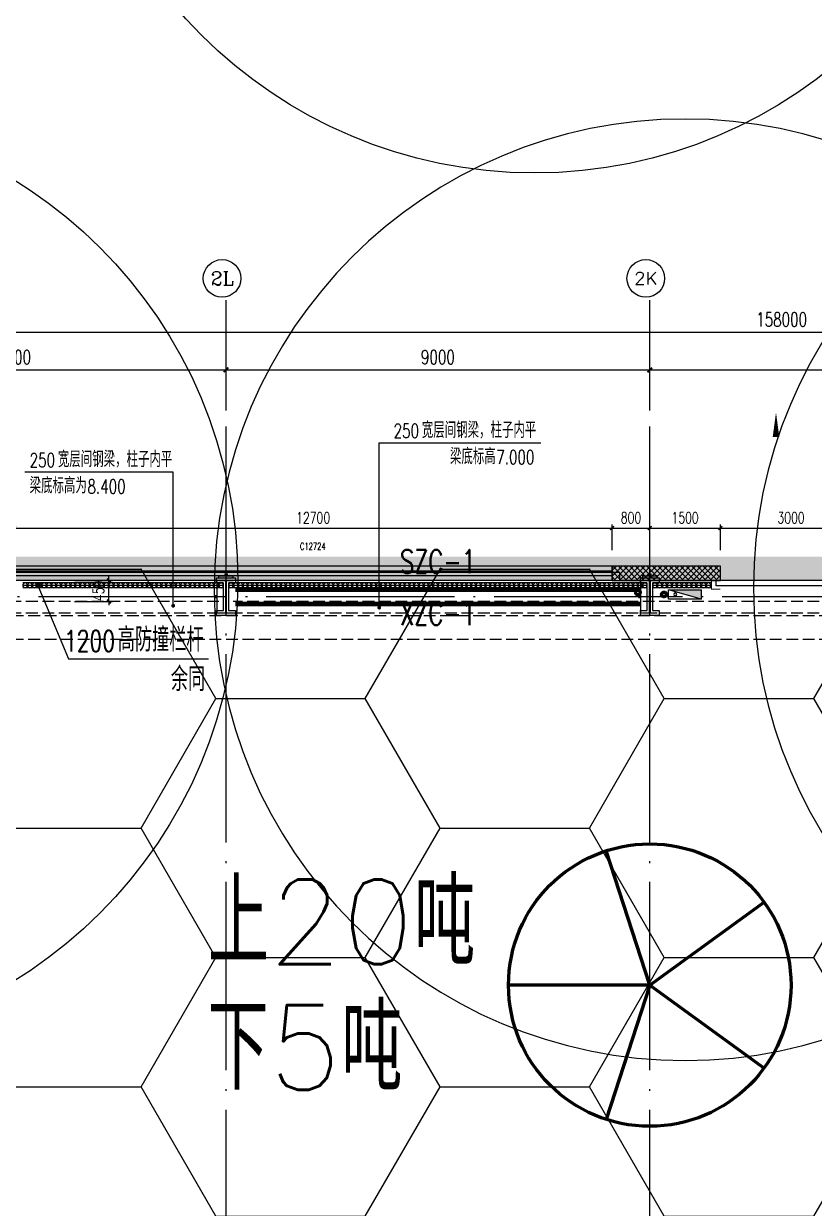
# Model space of a CAD drawing. Extents: x -821772 to -21949, y 506164 to 1049594.
# Drawn here: x -223151 to -206361, y 709578 to 734747 of the extents above; entities that cross this region are included whole.
import ezdxf
from ezdxf.enums import TextEntityAlignment as Align
from ezdxf.xclip import XClip

# ---------------------------------------------------------------- set-up
doc = ezdxf.new("R2010")
doc.units = 0
doc.header["$LTSCALE"] = 1000
doc.header["$MEASUREMENT"] = 0
doc.header["$XCLIPFRAME"] = 2
for name, pattern in [('10平面20250807_t3$0$10平面$0$DASH', [0.35, 0.25, -0.1]), ('10平面20250807_t3$0$CENTER', [2, 1.25, -0.25, 0.25, -0.25]), ('10平面20250807_t3$0$DASH', [0.35, 0.25, -0.1]), ('10平面20250807_t3$0$DOTE', [2.42, 2, -0.2, 0.02, -0.2]), ('DASH', [0.35, 0.25, -0.1])]:
    doc.linetypes.add(name, pattern=pattern)
doc.layers.get('Defpoints').update_dxf_attribs({"color": 210})
for name, color, linetype, lineweight in [('1-防火分区线', 201, 'DASH', 50), ('10平面20250807_t3$0$LG-ZF消防', 1, 'Continuous', 60), ('10平面20250807_t3$0$THIN', 8, 'Continuous', 0), ('10平面20250807_t3$0$柱间支撑', 8, '10平面20250807_t3$0$CENTER', 0)]:
    doc.layers.add(name, color=color, linetype=linetype, lineweight=lineweight)
for name, color, linetype in [('10平面20250807_t3$0$10平面$0$WINDOW', 8, 'Continuous'), ('10平面20250807_t3$0$10平面$0$WINDOW_TEXT', 8, 'Continuous'), ('10平面20250807_t3$0$A-AXIS-D', 8, 'Continuous'), ('10平面20250807_t3$0$A-AXIS-DOTE', 8, '10平面20250807_t3$0$DOTE'), ('10平面20250807_t3$0$A-AXIS-DP', 8, 'Continuous'), ('10平面20250807_t3$0$A-AXIS-SYMB', 8, 'Continuous'), ('10平面20250807_t3$0$A-HATCH-2', 8, 'Continuous'), ('10平面20250807_t3$0$A-HRAIL', 8, 'Continuous'), ('10平面20250807_t3$0$A-LIN-V', 8, 'Continuous'), ('10平面20250807_t3$0$A-SFCE', 8, 'Continuous'), ('10平面20250807_t3$0$A-WINDOW', 8, 'Continuous'), ('10平面20250807_t3$0$AS-COLN', 8, 'Continuous'), ('10平面20250807_t3$0$AS-WALL', 8, 'Continuous'), ('10平面20250807_t3$0$AS-结构边线层', 8, 'Continuous'), ('10平面20250807_t3$0$DIM_SYMB', 8, 'Continuous'), ('10平面20250807_t3$0$PUB_HATCH', 8, 'Continuous'), ('10平面20250807_t3$0$PUB_TEXT', 8, 'Continuous'), ('10平面20250807_t3$0$SB_ZF消火栓', 10, 'Continuous'), ('10平面20250807_t3$0$建-窗', 8, 'Continuous'), ('10平面20250807_t3$0$建-门窗编号', 8, 'Continuous'), ('PUB_HATCH', 8, 'Continuous')]:
    doc.layers.add(name, color=color, linetype=linetype)
doc.styles.add('10平面20250807_t3$0$10平面$0$_TCH_WINDOW', font='SIMPLEX', dxfattribs={"height": 3.5, "bigfont": 'GBCBIG'})
doc.styles.add('10平面20250807_t3$0$_TCH_AXIS', font='COMPLEX', dxfattribs={"bigfont": 'GBCBIG'})
doc.styles.add('10平面20250807_t3$0$_TCH_DIM', font='SIMPLEX', dxfattribs={"bigfont": 'GBCBIG'})
doc.styles.add('10平面20250807_t3$0$_TCH_DIM_T3', font='SIMPLEX', dxfattribs={"width": 0.705882, "bigfont": 'GBCBIG'})
doc.styles.add('10平面20250807_t3$0$A-STANDARD', font='SIMPLEX', dxfattribs={"bigfont": 'GBCBIG'})
doc.styles.add('10平面20250807_t3$0$A-WIN-LABEL', font='SIMPLEX', dxfattribs={"bigfont": 'GBCBIG'})
doc.styles.add('10平面20250807_t3$0$TSSD_Rein', font='tj-romans1.shx', dxfattribs={"width": 0.7, "bigfont": 'tj-hztxt.shx'})
doc.dimstyles.new('10平面20250807_t3$0$_TCH_ARCH&&10', dxfattribs={"dimtxt": 29.75, "dimasz": 10, "dimexe": 10, "dimexo": 10, "dimgap": 12.625, "dimtad": 1, "dimdec": 0, "dimzin": 0, "dimdsep": 46, "dimtxsty": '10平面20250807_t3$0$_TCH_DIM_T3', "dimblk": '10平面20250807_t3$0$_ArchTick', "dimcen": 0.09, "dimclrt": 7, "dimazin": 2, "dimtfac": 1, "dimtdec": 0, "dimtix": 1, "dimtmove": 2, "dimatfit": 3, "dimfxl": 0, "dimtolj": 1, "dimtzin": 0, "dimarcsym": 0})
doc.dimstyles.new('10平面20250807_t3$0$_TCH_ARCH&&100', dxfattribs={"dimtxt": 297.5, "dimasz": 100, "dimexe": 100, "dimexo": 100, "dimgap": 126.25, "dimtad": 1, "dimdec": 0, "dimzin": 0, "dimdsep": 46, "dimtxsty": '10平面20250807_t3$0$_TCH_DIM_T3', "dimblk": '10平面20250807_t3$0$_ArchTick', "dimcen": 0.09, "dimclrt": 7, "dimazin": 2, "dimtfac": 1, "dimtdec": 0, "dimtix": 1, "dimtmove": 2, "dimatfit": 3, "dimfxl": 0, "dimtolj": 1, "dimtzin": 0, "dimarcsym": 0})
doc.dimstyles.new('10平面20250807_t3$0$_TCH_ARCH&&80', dxfattribs={"dimtxt": 238, "dimasz": 80, "dimexe": 80, "dimexo": 80, "dimgap": 101, "dimtad": 1, "dimdec": 0, "dimzin": 0, "dimdsep": 46, "dimtxsty": '10平面20250807_t3$0$_TCH_DIM_T3', "dimblk": '10平面20250807_t3$0$_ArchTick', "dimcen": 0.09, "dimclrt": 7, "dimazin": 2, "dimtfac": 1, "dimtdec": 0, "dimtix": 1, "dimtmove": 2, "dimatfit": 3, "dimfxl": 0, "dimtolj": 1, "dimtzin": 0, "dimarcsym": 0})

# ---------------------------------------------------------------- blocks, each defined once
blk = doc.blocks.new('10平面20250807_t3$0$_ArchTick')
at = {"color": 0, "linetype": 'ByBlock', "const_width": 0.4}
blk.add_lwpolyline([(-0.5, -0.5), (0.5, 0.5)], dxfattribs=at)
blk = doc.blocks.new('*D10033')
at = {"layer": '10平面20250807_t3$0$A-AXIS-D', "color": 0, "lineweight": -2}
for p, q in [((-7118, -78290), (-7118, -77330)), ((-7118, -77430), (1882, -77430)), ((1882, -78290), (1882, -77330))]:
    blk.add_line(p, q, dxfattribs=at)
at = {"layer": 'Defpoints', "color": 0}
for p in [(1882, -77430), (-7118, -78390), (1882, -78390)]:
    blk.add_point(p, dxfattribs=at)
at = {"layer": '10平面20250807_t3$0$A-AXIS-D', "color": 0, "lineweight": -2, "xscale": 100, "yscale": 100, "zscale": 100, "rotation": 180}
blk.add_blockref('10平面20250807_t3$0$_ArchTick', (-7118, -77430), dxfattribs=at)
at = {"layer": '10平面20250807_t3$0$A-AXIS-D', "color": 0, "lineweight": -2, "xscale": 100, "yscale": 100, "zscale": 100}
blk.add_blockref('10平面20250807_t3$0$_ArchTick', (1882, -77430), dxfattribs=at)
at = {"layer": '10平面20250807_t3$0$A-AXIS-D', "color": 7, "insert": (-2618, -77155), "char_height": 297.5, "attachment_point": 5, "style": '10平面20250807_t3$0$_TCH_DIM_T3'}
blk.add_mtext('\\A1;9000', dxfattribs=at)
blk = doc.blocks.new('*D10034')
at = {"layer": '10平面20250807_t3$0$A-AXIS-D', "color": 0, "lineweight": -2}
for p, q in [((1882, -78290), (1882, -77330)), ((1882, -77430), (10882, -77430)), ((10882, -78290), (10882, -77330))]:
    blk.add_line(p, q, dxfattribs=at)
at = {"layer": 'Defpoints', "color": 0}
for p in [(10882, -77430), (1882, -78390), (10882, -78390)]:
    blk.add_point(p, dxfattribs=at)
at = {"layer": '10平面20250807_t3$0$A-AXIS-D', "color": 0, "lineweight": -2, "xscale": 100, "yscale": 100, "zscale": 100, "rotation": 180}
blk.add_blockref('10平面20250807_t3$0$_ArchTick', (1882, -77430), dxfattribs=at)
at = {"layer": '10平面20250807_t3$0$A-AXIS-D', "color": 0, "lineweight": -2, "xscale": 100, "yscale": 100, "zscale": 100}
blk.add_blockref('10平面20250807_t3$0$_ArchTick', (10882, -77430), dxfattribs=at)
at = {"layer": '10平面20250807_t3$0$A-AXIS-D', "color": 7, "insert": (6382, -77155), "char_height": 297.5, "attachment_point": 5, "style": '10平面20250807_t3$0$_TCH_DIM_T3'}
blk.add_mtext('\\A1;9000', dxfattribs=at)
blk = doc.blocks.new('*D10035')
at = {"layer": '10平面20250807_t3$0$A-AXIS-D', "color": 0, "lineweight": -2}
for p, q in [((10882, -78290), (10882, -77330)), ((10882, -77430), (19882, -77430)), ((19882, -78290), (19882, -77330))]:
    blk.add_line(p, q, dxfattribs=at)
at = {"layer": 'Defpoints', "color": 0}
for p in [(19882, -77430), (10882, -78390), (19882, -78390)]:
    blk.add_point(p, dxfattribs=at)
at = {"layer": '10平面20250807_t3$0$A-AXIS-D', "color": 0, "lineweight": -2, "xscale": 100, "yscale": 100, "zscale": 100, "rotation": 180}
blk.add_blockref('10平面20250807_t3$0$_ArchTick', (10882, -77430), dxfattribs=at)
at = {"layer": '10平面20250807_t3$0$A-AXIS-D', "color": 0, "lineweight": -2, "xscale": 100, "yscale": 100, "zscale": 100}
blk.add_blockref('10平面20250807_t3$0$_ArchTick', (19882, -77430), dxfattribs=at)
at = {"layer": '10平面20250807_t3$0$A-AXIS-D', "color": 7, "insert": (15382, -77155), "char_height": 297.5, "attachment_point": 5, "style": '10平面20250807_t3$0$_TCH_DIM_T3'}
blk.add_mtext('\\A1;9000', dxfattribs=at)
blk = doc.blocks.new('*D10045')
at = {"layer": '10平面20250807_t3$0$A-AXIS-D', "color": 0, "lineweight": -2}
for p, q in [((-65318, -78190), (-65318, -76530)), ((-65318, -76630), (92682, -76630)), ((92682, -78190), (92682, -76530))]:
    blk.add_line(p, q, dxfattribs=at)
at = {"layer": 'Defpoints', "color": 0}
for p in [(92682, -76630), (-65318, -78290), (92682, -78290)]:
    blk.add_point(p, dxfattribs=at)
at = {"layer": '10平面20250807_t3$0$A-AXIS-D', "color": 0, "lineweight": -2, "xscale": 100, "yscale": 100, "zscale": 100, "rotation": 180}
blk.add_blockref('10平面20250807_t3$0$_ArchTick', (-65318, -76630), dxfattribs=at)
at = {"layer": '10平面20250807_t3$0$A-AXIS-D', "color": 0, "lineweight": -2, "xscale": 100, "yscale": 100, "zscale": 100}
blk.add_blockref('10平面20250807_t3$0$_ArchTick', (92682, -76630), dxfattribs=at)
at = {"layer": '10平面20250807_t3$0$A-AXIS-D', "color": 7, "insert": (13682, -76355), "char_height": 297.5, "attachment_point": 5, "style": '10平面20250807_t3$0$_TCH_DIM_T3'}
blk.add_mtext('\\A1;158000', dxfattribs=at)
blk = doc.blocks.new('10平面20250807_t3$0$G$C2F382D44')
at = {"color": 2, "style": '10平面20250807_t3$0$A-STANDARD'}
for s, p in [('上20吨', (-2949, 425)), ('下5吨', (-2952, -2245))]:
    blk.add_text(s, height=1800, dxfattribs=at).set_placement(p)
blk = doc.blocks.new('10平面20250807_t3$0$10平面$0$$DorLib2D$00000126')
at = {"color": 0, "linetype": 'Continuous'}
for p, q in [((-0.532, 0.5), (-0.532, 0.9)), ((0.532, 0.9), (0.532, 0.5))]:
    blk.add_line(p, q, dxfattribs=at)
at = {"color": 0, "linetype": '10平面20250807_t3$0$10平面$0$DASH'}
for p, q in [((-0.532, 0.9), (0.532, 0.9)), ((-0.532, 0.5), (0.532, 0.5))]:
    blk.add_line(p, q, dxfattribs=at)
blk = doc.blocks.new('10平面20250807_t3$0$WINDOW2DLIB$DYNSTYLE$00000005')
at = {"color": 0}
for points in [[(-0.5, 0.5), (-0.5, -0.5)], [(-0.5, 0.5), (0.5, 0.5)], [(0.5, -0.5), (0.5, 0.5)], [(0.5, 0.1667), (-0.5, 0.1667)], [(0.5, -0.1667), (-0.5, -0.1667)], [(-0.5, -0.5), (0.5, -0.5)]]:
    blk.add_lwpolyline(points, dxfattribs=at)
blk = doc.blocks.new('10平面20250807_t3$0$42343243')
at = {"layer": '10平面20250807_t3$0$PUB_HATCH'}
h = blk.add_hatch(dxfattribs=at)
h.set_pattern_fill('多孔材料', color=256, scale=30, style=0)
h.set_pattern_definition([(45, (60, 0), (-60.000061, 60.000061), []), (135, (60, 0), (-60.000061, -60.000061), [])])
h.paths.add_polyline_path([(-208354, 1223170), (-210654, 1223170), (-210654, 1222870), (-208354, 1222870)])
at = {"layer": '10平面20250807_t3$0$AS-WALL'}
for p, q in [((-208354, 1223170), (-210654, 1223170)), ((-210654, 1223170), (-210654, 1222870)), ((-208354, 1222870), (-208354, 1223170)), ((-210654, 1222870), (-208354, 1222870))]:
    blk.add_line(p, q, dxfattribs=at)
at = {"layer": '10平面20250807_t3$0$10平面$0$WINDOW'}
ref = blk.add_blockref('10平面20250807_t3$0$10平面$0$$DorLib2D$00000126', (-205254, 1223020), dxfattribs=dict(at, xscale=6000, yscale=300, zscale=300, rotation=180))
ref.add_attrib('A', 'JLM6050', (-205555, 1223016), dxfattribs={"layer": '10平面20250807_t3$0$10平面$0$WINDOW_TEXT', "ltscale": 500, "height": 148.8, "style": '10平面20250807_t3$0$10平面$0$_TCH_WINDOW', "width": 0.705882})
at = {"layer": '10平面20250807_t3$0$建-窗'}
ref = blk.add_blockref('10平面20250807_t3$0$WINDOW2DLIB$DYNSTYLE$00000005', (-217004, 1223020), dxfattribs=dict(at, xscale=-12700, yscale=-300, zscale=300, rotation=359.999999999664))
ref.add_attrib('A', 'C12724', (-217284, 1223521), dxfattribs={"layer": '10平面20250807_t3$0$建-门窗编号', "ltscale": 500, "height": 148.8, "style": '10平面20250807_t3$0$A-WIN-LABEL', "width": 0.705882})
blk = doc.blocks.new('10平面20250807_t3$0$43243')
at = {"layer": '10平面20250807_t3$0$AS-结构边线层'}
blk.add_lwpolyline([(-200454, 722920), (-210494, 722920), (-210494, 723090), (-223514, 723090), (-223514, 722920), (-225354, 722920), (-225354, 722470), (-227454, 722470), (-227454, 722920), (-229294, 722920), (-229294, 723090), (-250514, 723090)], dxfattribs=at)
blk = doc.blocks.new('*D10467')
at = {"layer": '10平面20250807_t3$0$A-AXIS-DP', "color": 0, "lineweight": -2}
for p, q in [((-222070, 722920), (-221262, 722920)), ((-221342, 722920), (-221342, 723000)), ((-221342, 722470), (-221342, 722920)), ((-222070, 722470), (-221262, 722470)), ((-221342, 722470), (-221342, 722390))]:
    blk.add_line(p, q, dxfattribs=at)
at = {"layer": 'Defpoints', "color": 0}
for p in [(-222150, 722920), (-221342, 722920), (-222150, 722470)]:
    blk.add_point(p, dxfattribs=at)
at = {"layer": '10平面20250807_t3$0$A-AXIS-DP', "color": 0, "lineweight": -2, "xscale": 80, "yscale": 80, "zscale": 80}
for p, rotation in [((-221342, 722920), 270), ((-221342, 722470), 90)]:
    blk.add_blockref('10平面20250807_t3$0$_ArchTick', p, dxfattribs=dict(at, rotation=rotation))
at = {"layer": '10平面20250807_t3$0$A-AXIS-DP', "color": 7, "insert": (-221562, 722695), "char_height": 238, "attachment_point": 5, "rotation": 90, "style": '10平面20250807_t3$0$_TCH_DIM_T3'}
blk.add_mtext('\\A1;450', dxfattribs=at)
blk = doc.blocks.new('*D10488')
at = {"layer": '10平面20250807_t3$0$A-AXIS-DP', "color": 0, "lineweight": -2}
for p, q in [((-195790, 766880), (-195790, 766929)), ((-195790, 766919), (-195490, 766919)), ((-195490, 766880), (-195490, 766929))]:
    blk.add_line(p, q, dxfattribs=at)
at = {"layer": 'Defpoints', "color": 0}
for p in [(-195490, 766919), (-195790, 766870), (-195490, 766870)]:
    blk.add_point(p, dxfattribs=at)
at = {"layer": '10平面20250807_t3$0$A-AXIS-DP', "color": 0, "lineweight": -2, "xscale": 10, "yscale": 10, "zscale": 10, "rotation": 180}
blk.add_blockref('10平面20250807_t3$0$_ArchTick', (-195790, 766919), dxfattribs=at)
at = {"layer": '10平面20250807_t3$0$A-AXIS-DP', "color": 0, "lineweight": -2, "xscale": 10, "yscale": 10, "zscale": 10}
blk.add_blockref('10平面20250807_t3$0$_ArchTick', (-195490, 766919), dxfattribs=at)
at = {"layer": '10平面20250807_t3$0$A-AXIS-DP', "color": 7, "insert": (-195640, 766946), "char_height": 29.8, "attachment_point": 5, "style": '10平面20250807_t3$0$_TCH_DIM_T3'}
blk.add_mtext('\\A1;300', dxfattribs=at)
blk = doc.blocks.new('*D10489')
at = {"layer": '10平面20250807_t3$0$A-AXIS-DP', "color": 0, "lineweight": -2}
for p, q in [((-195800, 766820), (-195841, 766820)), ((-195831, 766120), (-195831, 766820)), ((-195800, 766120), (-195841, 766120))]:
    blk.add_line(p, q, dxfattribs=at)
at = {"layer": 'Defpoints', "color": 0}
for p in [(-195831, 766820), (-195790, 766820), (-195790, 766120)]:
    blk.add_point(p, dxfattribs=at)
at = {"layer": '10平面20250807_t3$0$A-AXIS-DP', "color": 0, "lineweight": -2, "xscale": 10, "yscale": 10, "zscale": 10}
for p, rotation in [((-195831, 766820), 90), ((-195831, 766120), 270)]:
    blk.add_blockref('10平面20250807_t3$0$_ArchTick', p, dxfattribs=dict(at, rotation=rotation))
at = {"layer": '10平面20250807_t3$0$A-AXIS-DP', "color": 7, "insert": (-195859, 766470), "char_height": 29.8, "attachment_point": 5, "rotation": 90, "style": '10平面20250807_t3$0$_TCH_DIM_T3'}
blk.add_mtext('\\A1;700', dxfattribs=at)
blk = doc.blocks.new('10平面20250807_t3$0$w42343')
at = {"layer": '10平面20250807_t3$0$A-HATCH-2', "linetype": '10平面20250807_t3$0$DASH'}
for p, q in [((-263654.2, 722170), (-128354.2, 722170)), ((-263654.2, 721670), (-128354.2, 721670))]:
    blk.add_line(p, q, dxfattribs=at)
blk = doc.blocks.new('10平面20250807_t3$0$w4324324')
at = {"layer": '10平面20250807_t3$0$A-HATCH-2', "lineweight": 60}
for q in [(-1694760, 686605), (-1697614, 684532), (-1691907, 684532), (-1696524, 681178), (-1692997, 681178)]:
    blk.add_line((-1694760, 683605), q, dxfattribs=at)
blk.add_circle((-1694760, 683605), 3000, dxfattribs=at)
blk = doc.blocks.new('10平面20250807_t3$0$ner546')
at = {"layer": '10平面20250807_t3$0$A-LIN-V'}
blk.add_blockref('10平面20250807_t3$0$w4324324', (631280, 7256), dxfattribs=at)
blk = doc.blocks.new('10平面20250807_t3$0$23124232432')
at = {"layer": '10平面20250807_t3$0$柱间支撑', "const_width": 100}
for points in [[(-210054, 722720), (-218654, 722720)], [(-210054, 722420), (-218654, 722420)]]:
    blk.add_lwpolyline(points, dxfattribs=at)
at = {"layer": '10平面20250807_t3$0$THIN', "style": '10平面20250807_t3$0$TSSD_Rein', "width": 0.7}
for s, p in [('SZC-1', (-214354, 722920)), ('XZC-1', (-214354, 721816))]:
    blk.add_text(s, height=500, dxfattribs=at).set_placement(p, align=Align.BOTTOM_CENTER)
blk = doc.blocks.new('10平面20250807_t3$0$3333')
at = {"layer": '10平面20250807_t3$0$A-SFCE', "const_width": 20}
blk.add_lwpolyline([(-227064, 766320), (-227064, 766510), (-227244, 766510), (-227244, 766320)], dxfattribs=at)
blk = doc.blocks.new('10平面20250807_t3$0$99平面图例外参$0$$LinePat$圆环')
for points in [[(0, 150), (300, 150)], [(0, 0), (300, 0)], [(0, -150), (300, -150)]]:
    blk.add_lwpolyline(points)
at = {"color": 0}
blk.add_circle((150, 0), 150, dxfattribs=at)
blk = doc.blocks.new('10平面20250807_t3$0$34242343243')
at = {"layer": '10平面20250807_t3$0$A-HRAIL', "yscale": 0.3333333333333333, "zscale": 0.3333333333333333}
for p, xscale, rotation in [((-223071, 722814), -0.3384127415468572, 359.9999999997966), ((-222969, 722814), -0.3384127415468572, 359.9999999997966), ((-222868, 722814), -0.3384127415468572, 359.9999999997966), ((-222766, 722814), -0.3384127415468572, 359.9999999997966), ((-222665, 722814), -0.3384127415468572, 359.9999999997966), ((-222563, 722814), -0.3384127415468572, 359.9999999997966), ((-222462, 722814), -0.3384127415468572, 359.9999999997966), ((-222360, 722814), -0.3384127415468572, 359.9999999997966), ((-222258, 722814), -0.3384127415468572, 359.9999999997966), ((-222157, 722814), -0.3384127415468572, 359.9999999997966), ((-222055, 722814), -0.3384127415468572, 359.9999999997966), ((-221954, 722814), -0.3384127415468572, 359.9999999997966), ((-221852, 722814), -0.3384127415468572, 359.9999999997966), ((-221751, 722814), -0.3384127415468572, 359.9999999997966), ((-221649, 722814), -0.3384127415468572, 359.9999999997966), ((-221548, 722814), -0.3384127415468572, 359.9999999997966), ((-221446, 722814), -0.3384127415468572, 359.9999999997966), ((-221345, 722814), -0.3384127415468572, 359.9999999997966), ((-221243, 722814), -0.3384127415468572, 359.9999999997966), ((-221142, 722814), -0.3384127415468572, 359.9999999997966), ((-221040, 722814), -0.3384127415468572, 359.9999999997966), ((-220939, 722814), -0.3384127415468572, 359.9999999997966), ((-220837, 722814), -0.3384127415468572, 359.9999999997966), ((-220736, 722814), -0.3384127415468572, 359.9999999997966), ((-220634, 722814), -0.3384127415468572, 359.9999999997966), ((-220533, 722814), -0.3384127415468572, 359.9999999997966), ((-220431, 722814), -0.3384127415468572, 359.9999999997966), ((-220330, 722814), -0.3384127415468572, 359.9999999997966), ((-220228, 722814), -0.3384127415468572, 359.9999999997966), ((-220126, 722814), -0.3384127415468572, 359.9999999997966), ((-220025, 722814), -0.3384127415468572, 359.9999999997966), ((-219923, 722814), -0.3384127415468572, 359.9999999997966), ((-219822, 722814), -0.3384127415468572, 359.9999999997966), ((-219720, 722814), -0.3384127415468572, 359.9999999997966), ((-219619, 722814), -0.3384127415468572, 359.9999999997966), ((-219517, 722814), -0.3384127415468572, 359.9999999997966), ((-219416, 722814), -0.3384127415468572, 359.9999999997966), ((-219314, 722814), -0.3384127415468572, 359.9999999997966), ((-219213, 722814), -0.3384127415468572, 359.9999999997966), ((-219111, 722814), -0.3384127415468572, 359.9999999997966), ((-219010, 722814), -0.3384127415468572, 359.9999999997966), ((-218908, 722814), -0.3384127415468572, 359.9999999997966), ((-218699, 722814), -0.3368181818181818, 359.9999999997967), ((-218598, 722814), -0.3368181818181818, 359.9999999997967), ((-218497, 722814), -0.3368181818181818, 359.9999999997967), ((-218396, 722814), -0.3368181818181818, 359.9999999997967), ((-218295, 722814), -0.3368181818181818, 359.9999999997967), ((-218194, 722814), -0.3368181818181818, 359.9999999997967), ((-218093, 722814), -0.3368181818181818, 359.9999999997967), ((-217992, 722814), -0.3368181818181818, 359.9999999997967), ((-217891, 722814), -0.3368181818181818, 359.9999999997967), ((-217790, 722814), -0.3368181818181818, 359.9999999997967), ((-217689, 722814), -0.3368181818181818, 359.9999999997967), ((-217588, 722814), -0.3368181818181818, 359.9999999997967), ((-217487, 722814), -0.3368181818181818, 359.9999999997967), ((-217386, 722814), -0.3368181818181818, 359.9999999997967), ((-217285, 722814), -0.3368181818181818, 359.9999999997967), ((-217183, 722814), -0.3368181818181818, 359.9999999997967), ((-217082, 722814), -0.3368181818181818, 359.9999999997967), ((-216981, 722814), -0.3368181818181818, 359.9999999997967), ((-216880, 722814), -0.3368181818181818, 359.9999999997967), ((-216779, 722814), -0.3368181818181818, 359.9999999997967), ((-216678, 722814), -0.3368181818181818, 359.9999999997967), ((-216577, 722814), -0.3368181818181818, 359.9999999997967), ((-216476, 722814), -0.3368181818181818, 359.9999999997967), ((-216375, 722814), -0.3368181818181818, 359.9999999997967), ((-216274, 722814), -0.3368181818181818, 359.9999999997967), ((-216173, 722814), -0.3368181818181818, 359.9999999997967), ((-216072, 722814), -0.3368181818181818, 359.9999999997967), ((-215971, 722814), -0.3368181818181818, 359.9999999997967), ((-215870, 722814), -0.3368181818181818, 359.9999999997967), ((-215769, 722814), -0.3368181818181818, 359.9999999997967), ((-215668, 722814), -0.3368181818181818, 359.9999999997967), ((-215567, 722814), -0.3368181818181818, 359.9999999997967), ((-215466, 722814), -0.3368181818181818, 359.9999999997967), ((-215365, 722814), -0.3368181818181818, 359.9999999997967), ((-215264, 722814), -0.3368181818181818, 359.9999999997967), ((-215163, 722814), -0.3368181818181818, 359.9999999997967), ((-215062, 722814), -0.3368181818181818, 359.9999999997967), ((-214960, 722814), -0.3368181818181818, 359.9999999997967), ((-214859, 722814), -0.3368181818181818, 359.9999999997967), ((-214758, 722814), -0.3368181818181818, 359.9999999997967), ((-214657, 722814), -0.3368181818181818, 359.9999999997967), ((-214556, 722814), -0.3368181818181818, 359.9999999997967), ((-214455, 722814), -0.3368181818181818, 359.9999999997967), ((-214354, 722814), -0.3368181818181818, 359.9999999997967), ((-214253, 722814), -0.3368181818181818, 359.9999999997967), ((-214152, 722814), -0.3368181818181818, 359.9999999997967), ((-214051, 722814), -0.3368181818181818, 359.9999999997967), ((-213950, 722814), -0.3368181818181818, 359.9999999997967), ((-213849, 722814), -0.3368181818181818, 359.9999999997967), ((-213748, 722814), -0.3368181818181818, 359.9999999997967), ((-213647, 722814), -0.3368181818181818, 359.9999999997967), ((-213546, 722814), -0.3368181818181818, 359.9999999997967), ((-213445, 722814), -0.3368181818181818, 359.9999999997967), ((-213344, 722814), -0.3368181818181818, 359.9999999997967), ((-213243, 722814), -0.3368181818181818, 359.9999999997967), ((-213142, 722814), -0.3368181818181818, 359.9999999997967), ((-213041, 722814), -0.3368181818181818, 359.9999999997967), ((-212940, 722814), -0.3368181818181818, 359.9999999997967), ((-212839, 722814), -0.3368181818181818, 359.9999999997967), ((-212737, 722814), -0.3368181818181818, 359.9999999997967), ((-212636, 722814), -0.3368181818181818, 359.9999999997967), ((-212535, 722814), -0.3368181818181818, 359.9999999997967), ((-212434, 722814), -0.3368181818181818, 359.9999999997967), ((-212333, 722814), -0.3368181818181818, 359.9999999997967), ((-212232, 722814), -0.3368181818181818, 359.9999999997967), ((-212131, 722814), -0.3368181818181818, 359.9999999997967), ((-212030, 722814), -0.3368181818181818, 359.9999999997967), ((-211929, 722814), -0.3368181818181818, 359.9999999997967), ((-211828, 722814), -0.3368181818181818, 359.9999999997967), ((-211727, 722814), -0.3368181818181818, 359.9999999997967), ((-211626, 722814), -0.3368181818181818, 359.9999999997967), ((-211525, 722814), -0.3368181818181818, 359.9999999997967), ((-211424, 722814), -0.3368181818181818, 359.9999999997967), ((-211323, 722814), -0.3368181818181818, 359.9999999997967), ((-211222, 722814), -0.3368181818181818, 359.9999999997967), ((-211121, 722814), -0.3368181818181818, 359.9999999997967), ((-211020, 722814), -0.3368181818181818, 359.9999999997967), ((-210919, 722814), -0.3368181818181818, 359.9999999997967), ((-210818, 722814), -0.3368181818181818, 359.9999999997967), ((-210717, 722814), -0.3368181818181818, 359.9999999997967), ((-210616, 722814), -0.3368181818181818, 359.9999999997967), ((-210514, 722814), -0.3368181818181818, 359.9999999997967), ((-210413, 722814), -0.3368181818181818, 359.9999999997967), ((-210312, 722814), -0.3368181818181818, 359.9999999997967), ((-210211, 722814), -0.3368181818181818, 359.9999999997967), ((-210110, 722814), -0.3368181818181818, 359.9999999997967), ((-210009, 722814), -0.3368181818181818, 359.9999999997967), ((-209908, 722814), -0.3368181818181818, 359.9999999997967), ((-209696, 722814), -0.3461108940497231, 359.9999999997966), ((-209593, 722814), -0.3461108940497231, 359.9999999997966), ((-209489, 722814), -0.3461108940497231, 359.9999999997966), ((-209385, 722814), -0.3461108940497231, 359.9999999997966), ((-209281, 722814), -0.3461108940497231, 359.9999999997966), ((-209177, 722814), -0.3461108940497231, 359.9999999997966), ((-209073, 722814), -0.3461108940497231, 359.9999999997966), ((-208970, 722814), -0.3461108940497231, 359.9999999997966), ((-208866, 722814), -0.3461108940497231, 359.9999999997966), ((-208762, 722814), -0.3461108940497231, 359.9999999997966), ((-208658, 722814), -0.3461108940497231, 359.9999999997966), ((-208554, 722814), -0.3461108940497231, 359.9999999997966)]:
    blk.add_blockref('10平面20250807_t3$0$99平面图例外参$0$$LinePat$圆环', p, dxfattribs=dict(at, xscale=xscale, rotation=rotation))
at = {"layer": '10平面20250807_t3$0$A-SFCE', "rotation": 90}
blk.add_blockref('10平面20250807_t3$0$3333', (557967, 949974), dxfattribs=at)
blk = doc.blocks.new('10平面20250807_t3$0$A$C5D961328')
at = {"layer": '10平面20250807_t3$0$SB_ZF消火栓'}
blk.add_hatch(color=256, dxfattribs=at).paths.add_polyline_path([(0, 40), (700, 40), (700, 240)])
at = {"layer": '10平面20250807_t3$0$A-LIN-V', "ltscale": 500}
blk.add_circle((350, 40), 10001, dxfattribs=at)
at = {"layer": '10平面20250807_t3$0$SB_ZF消火栓'}
for p, q in [((700, 240), (0, 240)), ((0, 240), (0, 40)), ((700, 240), (0, 40)), ((0, 40), (700, 40)), ((700, 240), (700, 40))]:
    blk.add_line(p, q, dxfattribs=at)
at = {"layer": '10平面20250807_t3$0$SB_ZF消火栓', "color": 1}
blk.add_circle((140, 140), 32.5, dxfattribs=at)
blk = doc.blocks.new('10平面20250807_t3$0$43242343')
at = {"layer": '10平面20250807_t3$0$LG-ZF消防', "linetype": 'Continuous'}
for centre in [(-210108, 722664), (-209554, 722620)]:
    blk.add_circle(centre, 50, dxfattribs=at)
blk = doc.blocks.new('10平面20250807_t3$0$234243242332')
at = {"layer": '10平面20250807_t3$0$LG-ZF消防', "linetype": 'Continuous'}
blk.add_blockref('10平面20250807_t3$0$43242343', (0, 0), dxfattribs=at)
at = {"layer": '10平面20250807_t3$0$SB_ZF消火栓', "xscale": -1}
blk.add_blockref('10平面20250807_t3$0$A$C5D961328', (-231994, 741580), dxfattribs=at)
at = {"layer": '10平面20250807_t3$0$SB_ZF消火栓'}
blk.add_blockref('10平面20250807_t3$0$A$C5D961328', (-212654, 741536), dxfattribs=at)
at = {"layer": '10平面20250807_t3$0$SB_ZF消火栓', "rotation": 180}
blk.add_blockref('10平面20250807_t3$0$A$C5D961328', (-228255, 722960), dxfattribs=at)
at = {"layer": '10平面20250807_t3$0$SB_ZF消火栓', "xscale": -1, "rotation": 180}
for p in [(-209454, 722760), (-198003, 722804)]:
    blk.add_blockref('10平面20250807_t3$0$A$C5D961328', p, dxfattribs=at)
blk = doc.blocks.new('*D12202')
at = {"layer": '10平面20250807_t3$0$A-AXIS-DP', "color": 0, "lineweight": -2}
for p, q in [((-223354, 723560), (-223354, 724110)), ((-210654, 723560), (-210654, 724110)), ((-223354, 724030), (-210654, 724030))]:
    blk.add_line(p, q, dxfattribs=at)
at = {"layer": 'Defpoints', "color": 0}
for p in [(-210654, 724030), (-223354, 723480), (-210654, 723480)]:
    blk.add_point(p, dxfattribs=at)
at = {"layer": '10平面20250807_t3$0$A-AXIS-DP', "color": 0, "lineweight": -2, "xscale": 80, "yscale": 80, "zscale": 80, "rotation": 180}
blk.add_blockref('10平面20250807_t3$0$_ArchTick', (-223354, 724030), dxfattribs=at)
at = {"layer": '10平面20250807_t3$0$A-AXIS-DP', "color": 0, "lineweight": -2, "xscale": 80, "yscale": 80, "zscale": 80}
blk.add_blockref('10平面20250807_t3$0$_ArchTick', (-210654, 724030), dxfattribs=at)
at = {"layer": '10平面20250807_t3$0$A-AXIS-DP', "color": 7, "insert": (-217004, 724250), "char_height": 238, "attachment_point": 5, "style": '10平面20250807_t3$0$_TCH_DIM_T3'}
blk.add_mtext('\\A1;12700', dxfattribs=at)
blk = doc.blocks.new('*D12203')
at = {"layer": '10平面20250807_t3$0$A-AXIS-DP', "color": 0, "lineweight": -2}
for p, q in [((-210654, 723560), (-210654, 724110)), ((-209854, 723560), (-209854, 724110)), ((-210654, 724030), (-209854, 724030))]:
    blk.add_line(p, q, dxfattribs=at)
at = {"layer": 'Defpoints', "color": 0}
for p in [(-209854, 724030), (-210654, 723480), (-209854, 723480)]:
    blk.add_point(p, dxfattribs=at)
at = {"layer": '10平面20250807_t3$0$A-AXIS-DP', "color": 0, "lineweight": -2, "xscale": 80, "yscale": 80, "zscale": 80, "rotation": 180}
blk.add_blockref('10平面20250807_t3$0$_ArchTick', (-210654, 724030), dxfattribs=at)
at = {"layer": '10平面20250807_t3$0$A-AXIS-DP', "color": 0, "lineweight": -2, "xscale": 80, "yscale": 80, "zscale": 80}
blk.add_blockref('10平面20250807_t3$0$_ArchTick', (-209854, 724030), dxfattribs=at)
at = {"layer": '10平面20250807_t3$0$A-AXIS-DP', "color": 7, "insert": (-210254, 724250), "char_height": 238, "attachment_point": 5, "style": '10平面20250807_t3$0$_TCH_DIM_T3'}
blk.add_mtext('\\A1;800', dxfattribs=at)
blk = doc.blocks.new('*D12204')
at = {"layer": '10平面20250807_t3$0$A-AXIS-DP', "color": 0, "lineweight": -2}
for p, q in [((-209854, 723560), (-209854, 724110)), ((-208354, 723560), (-208354, 724110)), ((-209854, 724030), (-208354, 724030))]:
    blk.add_line(p, q, dxfattribs=at)
at = {"layer": 'Defpoints', "color": 0}
for p in [(-208354, 724030), (-209854, 723480), (-208354, 723480)]:
    blk.add_point(p, dxfattribs=at)
at = {"layer": '10平面20250807_t3$0$A-AXIS-DP', "color": 0, "lineweight": -2, "xscale": 80, "yscale": 80, "zscale": 80, "rotation": 180}
blk.add_blockref('10平面20250807_t3$0$_ArchTick', (-209854, 724030), dxfattribs=at)
at = {"layer": '10平面20250807_t3$0$A-AXIS-DP', "color": 0, "lineweight": -2, "xscale": 80, "yscale": 80, "zscale": 80}
blk.add_blockref('10平面20250807_t3$0$_ArchTick', (-208354, 724030), dxfattribs=at)
at = {"layer": '10平面20250807_t3$0$A-AXIS-DP', "color": 7, "insert": (-209104, 724250), "char_height": 238, "attachment_point": 5, "style": '10平面20250807_t3$0$_TCH_DIM_T3'}
blk.add_mtext('\\A1;1500', dxfattribs=at)
blk = doc.blocks.new('*D12205')
at = {"layer": '10平面20250807_t3$0$A-AXIS-DP', "color": 0, "lineweight": -2}
for p, q in [((-208354, 723560), (-208354, 724110)), ((-205354, 723560), (-205354, 724110)), ((-208354, 724030), (-205354, 724030))]:
    blk.add_line(p, q, dxfattribs=at)
at = {"layer": 'Defpoints', "color": 0}
for p in [(-205354, 724030), (-208354, 723480), (-205354, 723480)]:
    blk.add_point(p, dxfattribs=at)
at = {"layer": '10平面20250807_t3$0$A-AXIS-DP', "color": 0, "lineweight": -2, "xscale": 80, "yscale": 80, "zscale": 80, "rotation": 180}
blk.add_blockref('10平面20250807_t3$0$_ArchTick', (-208354, 724030), dxfattribs=at)
at = {"layer": '10平面20250807_t3$0$A-AXIS-DP', "color": 0, "lineweight": -2, "xscale": 80, "yscale": 80, "zscale": 80}
blk.add_blockref('10平面20250807_t3$0$_ArchTick', (-205354, 724030), dxfattribs=at)
at = {"layer": '10平面20250807_t3$0$A-AXIS-DP', "color": 7, "insert": (-206854, 724250), "char_height": 238, "attachment_point": 5, "style": '10平面20250807_t3$0$_TCH_DIM_T3'}
blk.add_mtext('\\A1;3000', dxfattribs=at)
blk = doc.blocks.new('10平面20250807_t3$0$dote')
at = {"layer": '10平面20250807_t3$0$A-AXIS-D'}
for centre in [(1797.3, -75483.9), (10797.3, -75483.9)]:
    blk.add_circle(centre, 400, dxfattribs=at)
at = {"layer": '10平面20250807_t3$0$A-AXIS-DOTE', "ltscale": 2}
for p, q in [((1882.2, -169748.9), (1882.2, -75950)), ((10882.2, -169748.9), (10882.2, -75950)), ((98696.4, -82250), (-75513.6, -82250))]:
    blk.add_line(p, q, dxfattribs=at)
at = {"layer": '10平面20250807_t3$0$PUB_TEXT', "style": '10平面20250807_t3$0$_TCH_AXIS'}
for s, height, p, p2 in [('2L', 288.12, (1557.2, -75627.9), (2037.4, -75627.9)), ('2K', 265.5, (10550.8, -75616.6), (11043.8, -75616.6))]:
    blk.add_text(s, height=height, dxfattribs=at).set_placement(p, p2, align=Align.FIT)
at = {"layer": '10平面20250807_t3$0$A-AXIS-D'}
for base, p1, p2, picture, middle in [((92682.2, -76630), (-65317.8, -78290), (92682.2, -78290), '*D10045', (13682.2, -76355)), ((1882.2, -77430), (-7117.8, -78390), (1882.2, -78390), '*D10033', (-2617.8, -77155)), ((10882.2, -77430), (1882.2, -78390), (10882.2, -78390), '*D10034', (6382.2, -77155)), ((19882.2, -77430), (10882.2, -78390), (19882.2, -78390), '*D10035', (15382.2, -77155))]:
    dim = blk.add_linear_dim(base=base, p1=p1, p2=p2, angle=0, dimstyle='10平面20250807_t3$0$_TCH_ARCH&&100', override={"dimgap": 0}, dxfattribs=at)
    dim.commit()
    dim.dimension.update_dxf_attribs({"geometry": picture, "text_midpoint": middle, "dimtype": 129})
blk = doc.blocks.new('10平面20250807_t3$0$3243243')
at = {"layer": '10平面20250807_t3$0$A-AXIS-SYMB'}
for p, q in [((-215600, 722340), (-215600, 725840)), ((-215600, 725840), (-212170, 725840)), ((-219975.8, 725220), (-223130, 725220)), ((-219975.8, 722380), (-219975.8, 725220))]:
    blk.add_line(p, q, dxfattribs=at)
at = {"layer": '10平面20250807_t3$0$A-AXIS-SYMB', "const_width": 40}
for points in [[(-219975.8, 722360, 1), (-219975.8, 722400, 1)], [(-215600, 722320, 1), (-215600, 722360, 1)]]:
    blk.add_lwpolyline(points, format="xyb", close=True, dxfattribs=at)
at = {"layer": '10平面20250807_t3$0$A-SFCE', "color": 2, "linetype": '10平面20250807_t3$0$DASH'}
for p, q in [((-219004.2, 722470), (-227704.2, 722470)), ((-219004.2, 722220), (-227704.2, 722220))]:
    blk.add_line(p, q, dxfattribs=at)
at = {"layer": '10平面20250807_t3$0$A-SFCE', "linetype": '10平面20250807_t3$0$DASH'}
for p, q in [((-201004.2, 722470), (-218704.2, 722470)), ((-201004.2, 722220), (-218704.2, 722220))]:
    blk.add_line(p, q, dxfattribs=at)
at = {"layer": '10平面20250807_t3$0$PUB_TEXT', "style": '10平面20250807_t3$0$_TCH_DIM', "width": 0.705882}
for s, p in [('250', (-215295.2, 725945)), ('250', (-223025, 725325)), ('7.000', (-213115, 725385)), ('8.400', (-221796.3, 724765))]:
    blk.add_text(s, height=297.5, dxfattribs=at).set_placement(p)
at = {"layer": '10平面20250807_t3$0$PUB_TEXT', "style": '10平面20250807_t3$0$_TCH_DIM'}
for s, p in [('宽层间钢梁，柱子内平', (-214695.2, 725945)), ('宽层间钢梁，柱子内平', (-222425, 725325)), ('梁底标高', (-214098, 725385)), ('梁底标高为', (-223025, 724765))]:
    blk.add_text(s, height=337.59, dxfattribs=at).set_placement(p)
at = {"layer": '10平面20250807_t3$0$A-AXIS-DP', "color": 1}
dim = blk.add_aligned_dim(p1=(-222150, 722470), p2=(-222150, 722920), distance=-808, dimstyle='10平面20250807_t3$0$_TCH_ARCH&&80', dxfattribs=at)
dim.commit()
dim.dimension.update_dxf_attribs({"geometry": '*D10467', "text_midpoint": (-221562, 722695)})
blk = doc.blocks.new('10平面20250807_t3$0$nt66')
at = {"layer": '10平面20250807_t3$0$A-HATCH-2'}
blk.add_lwpolyline([(-195840, 766870), (-195440, 766870), (-195440, 766758), (-195586, 766758), (-195586, 766182), (-195440, 766182), (-195440, 766070), (-195840, 766070), (-195840, 766182), (-195694, 766182), (-195694, 766758), (-195840, 766758)], close=True, dxfattribs=at)
at = {"layer": '10平面20250807_t3$0$AS-COLN'}
blk.add_lwpolyline([(-195790, 766820), (-195490, 766820), (-195490, 766808), (-195636, 766808), (-195636, 766132), (-195490, 766132), (-195490, 766120), (-195790, 766120), (-195790, 766132), (-195644, 766132), (-195644, 766808), (-195790, 766808)], close=True, dxfattribs=at)
at = {"layer": '10平面20250807_t3$0$A-AXIS-DP'}
for p1, p2, distance, picture, middle in [((-195790, 766870), (-195490, 766870), 48.8, '*D10488', (-195640, 766946.2)), ((-195790, 766120), (-195790, 766820), 41.2, '*D10489', (-195858.7, 766470))]:
    dim = blk.add_aligned_dim(p1=p1, p2=p2, distance=distance, dimstyle='10平面20250807_t3$0$_TCH_ARCH&&10', dxfattribs=at)
    dim.commit()
    dim.dimension.update_dxf_attribs({"geometry": picture, "text_midpoint": middle})
blk = doc.blocks.new('10平面20250807_t3$0$33333')
for p in [(-23214, -43900), (-14214, -43900)]:
    blk.add_blockref('10平面20250807_t3$0$nt66', p)
blk = doc.blocks.new('10平面20250807_t3')
at = {"layer": '10平面20250807_t3$0$A-AXIS-SYMB'}
blk.add_lwpolyline([(-207174.2, 725030, 0, 0, 0), (-207174.2, 726490, 0, 140, 0), (-207174.2, 725965, 0, 0, 0)], format="xyseb", dxfattribs=at)
at = {"layer": '10平面20250807_t3$0$DIM_SYMB'}
for p, q in [((-222850, 722814), (-222200, 721250)), ((-222850, 722814), (-222200, 721250)), ((-222200, 721250), (-219225.8, 721250))]:
    blk.add_line(p, q, dxfattribs=at)
at = {"layer": '10平面20250807_t3$0$DIM_SYMB', "const_width": 60}
blk.add_lwpolyline([(-222861.5, 722841.7, 1), (-222838.5, 722786.3, 1)], format="xyb", close=True, dxfattribs=at)
blk.add_lwpolyline([(-222861.5, 722841.7, 1), (-222838.5, 722786.3, 1)], format="xyb", close=True, dxfattribs=at)
blk.add_blockref('10平面20250807_t3$0$G$C2F382D44', (-216290, 714340))
at = {"layer": '10平面20250807_t3$0$A-AXIS-DP'}
blk.add_blockref('10平面20250807_t3$0$3243243', (0, 0), dxfattribs=at)
at = {"layer": '10平面20250807_t3$0$A-LIN-V', "rotation": 90.00000000000001}
blk.add_blockref('10平面20250807_t3$0$ner546', (481006.5, 1777800), dxfattribs=at)
at = {"layer": '10平面20250807_t3$0$A-WINDOW'}
for name, p in [('10平面20250807_t3$0$43243', (0, 0)), ('10平面20250807_t3$0$42343243', (0, -499950)), ('10平面20250807_t3$0$33333', (0, 0)), ('10平面20250807_t3$0$w42343', (0, 0))]:
    blk.add_blockref(name, p, dxfattribs=at)
at = {"layer": '10平面20250807_t3$0$AS-WALL'}
blk.add_blockref('10平面20250807_t3$0$dote', (-220736.4, 804820), dxfattribs=at)
at = {"layer": '10平面20250807_t3$0$DIM_SYMB'}
blk.add_blockref('10平面20250807_t3$0$34242343243', (0, 0), dxfattribs=at)
at = {"layer": '10平面20250807_t3$0$SB_ZF消火栓', "linetype": 'Continuous'}
blk.add_blockref('10平面20250807_t3$0$234243242332', (0, 0), dxfattribs=at)
at = {"layer": '10平面20250807_t3$0$柱间支撑'}
blk.add_blockref('10平面20250807_t3$0$23124232432', (0, 0), dxfattribs=at)
at = {"layer": '10平面20250807_t3$0$PUB_TEXT', "style": '10平面20250807_t3$0$_TCH_DIM', "width": 0.705882}
blk.add_text('1200', height=446.25, dxfattribs=at).set_placement((-222293.8, 721407.5))
at = {"layer": '10平面20250807_t3$0$PUB_TEXT', "style": '10平面20250807_t3$0$_TCH_DIM'}
for s, p in [('高防撞栏杆', (-221153.8, 721407.5)), ('余同', (-220025.6, 720567.5))]:
    blk.add_text(s, height=506.38, dxfattribs=at).set_placement(p)
at = {"layer": '10平面20250807_t3$0$A-AXIS-DP'}
for p1, p2, picture, middle in [((-223354.2, 723480), (-210654.2, 723480), '*D12202', (-217004.2, 724250)), ((-210654.2, 723480), (-209854.2, 723480), '*D12203', (-210254.2, 724250)), ((-209854.2, 723480), (-208354.2, 723480), '*D12204', (-209104.2, 724250)), ((-208354.2, 723480), (-205354.2, 723480), '*D12205', (-206854.2, 724250))]:
    dim = blk.add_aligned_dim(p1=p1, p2=p2, distance=550, dimstyle='10平面20250807_t3$0$_TCH_ARCH&&80', dxfattribs=at)
    dim.commit()
    dim.dimension.update_dxf_attribs({"geometry": picture, "text_midpoint": middle})

msp = doc.modelspace()

# ---------------------------------------------------------------- block references
at = {"ltscale": 100}
ref = msp.add_blockref('10平面20250807_t3', (0, 0), dxfattribs=at)
XClip(ref).set_block_clipping_path([(-386212.6353242097, 506163.79756496), (-21948.7593967821, 884998.2285294847)])

# ---------------------------------------------------------------- next in the draw order: hatches: boundary and pattern name
at = {"layer": 'PUB_HATCH', "ltscale": 5000}
h = msp.add_hatch(dxfattribs=at)
h.set_pattern_fill('HONEY', color=8, scale=2000)
h.set_pattern_definition([(0, (0, 0), (4762.5, 2749.63), [3175, -6350]), (120, (0, 0), (-4762.499, 2749.631), [3175, -6350]), (60, (0, 0), (0.0006, 5499.261), [-6350, 3175])])
h.paths.add_polyline_path([(-198854.2, 639470), (-198854.2, 639970), (-200254.2, 639970), (-200254.2, 639470), (-252854.2, 639470), (-252854.2, 639970), (-254254.2, 639970), (-254254.2, 639470), (-286054.2, 639470), (-286054.2, 657033.3), (-264595.3, 723170), (-254254.2, 723170), (-254254.2, 722670), (-252854.2, 722670), (-252854.2, 723170), (-200254.2, 723170), (-200254.2, 722670), (-198854.2, 722670), (-198854.2, 723170), (-146254.2, 723170), (-146254.2, 722670), (-144854.2, 722670), (-144854.2, 723170), (-128054.2, 723170), (-128054.2, 639470), (-144854.2, 639470), (-144854.2, 639970), (-146254.2, 639970), (-146254.2, 639470)])

# ---------------------------------------------------------------- next in the draw order: linework, layer by layer
at = {"layer": '1-防火分区线', "color": 1, "linetype": 'DASH', "ltscale": 5, "const_width": 500}
msp.add_lwpolyline([(-146254.2, 639470), (-198854.2, 639470), (-198854.2, 639970), (-200254.2, 639970), (-200254.2, 639470), (-252854.2, 639470), (-252854.2, 639970), (-254254.2, 639970), (-254254.2, 639470), (-286054.2, 639470), (-286054.2, 657033.3), (-264595.3, 723170), (-264595.3, 723170), (-254254.2, 723170), (-254254.2, 722670), (-252854.2, 722670), (-252854.2, 723170), (-200254.2, 723170), (-200254.2, 722670), (-198854.2, 722670), (-198854.2, 723170), (-146254.2, 723170)], dxfattribs=at)

doc.saveas('drawing.dxf')
